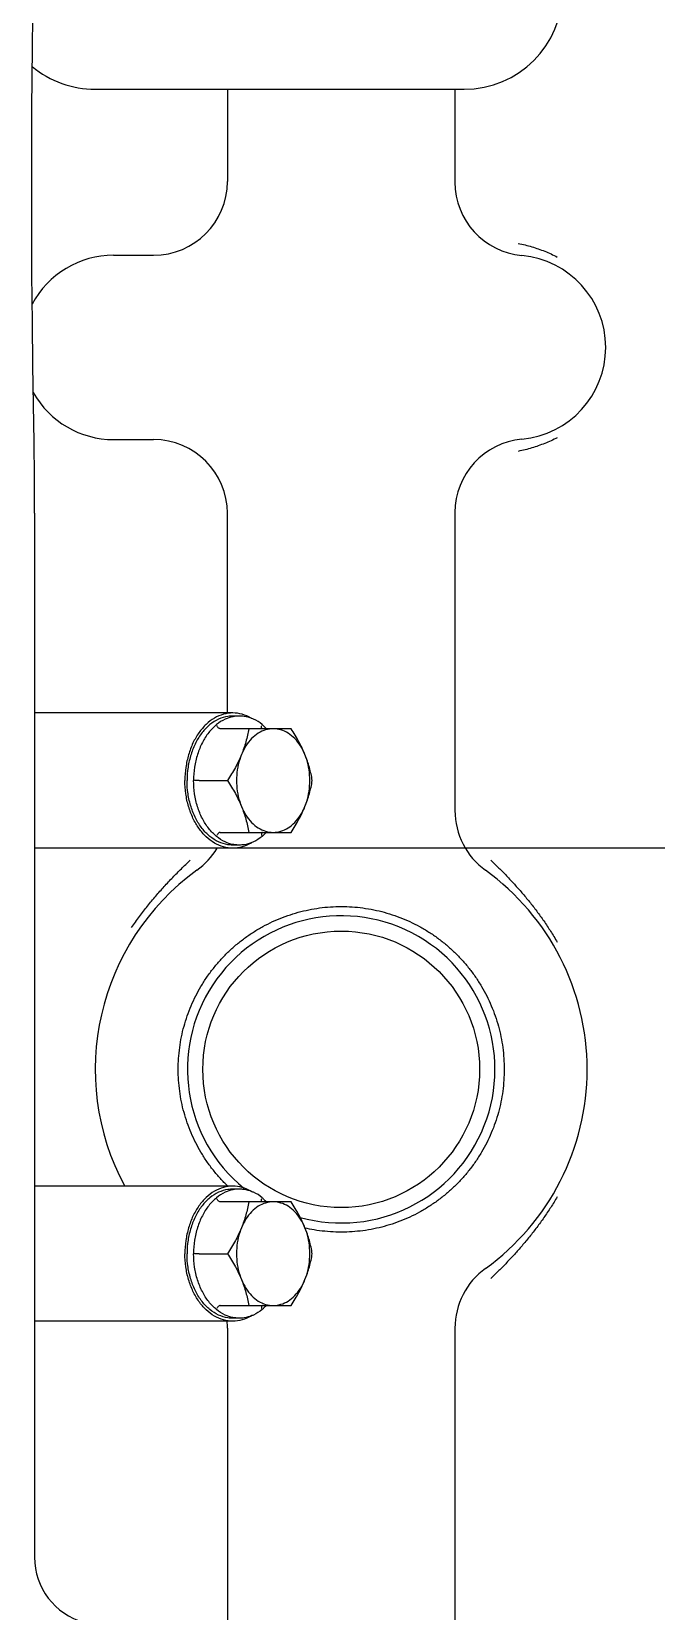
# Model space of a CAD drawing. Header units: millimetres. Extents: x 156850 to 204135, y 56350 to 74150.
# Drawn here: x 174569.7 to 174671.2, y 61704.3 to 61961.4 of the extents above; entities that cross this region are included whole.
import ezdxf

# ---------------------------------------------------------------- set-up
doc = ezdxf.new("R2010")
doc.units = ezdxf.units.MM
doc.header["$LTSCALE"] = 150
doc.layers.add('-----33 Equipment', color=5, linetype='Continuous')

# ---------------------------------------------------------------- blocks, each defined once
blk = doc.blocks.new('X-2F-PLAN$0$A$C73FA2420')
at = {"color": 0, "linetype": 'Continuous'}
for p, q in [((2128.73, 1068.14), (1958.83, 1068.14)), ((1997.23, 1035.91), (1997.23, 1068.14)), ((2019.23, 1035.91), (2019.23, 1068.14)), ((2074.23, 963.28), (2074.23, 1068.14)), ((2096.23, 1035.91), (2096.23, 1068.14)), ((2197.73, 1058.28), (2197.73, 998.28)), ((2140.73, 1055.28), (2140.73, 1048.78)), ((2170.73, 1055.28), (2170.73, 1048.78)), ((2008.23, 1041.38), (2008.23, 1036.76)), ((2085.23, 1041.38), (2085.23, 1036.76)), ((1996.12, 1036.78), (1947.73, 1036.78)), ((1999.8, 1037.94), (1999.8, 1026.43)), ((2016.67, 1026.43), (2016.67, 1037.94)), ((2076.8, 1037.94), (2076.8, 1026.43)), ((2093.67, 1026.43), (2093.67, 1037.94)), ((2096.23, 1036.78), (2128.73, 1036.78)), ((2197.73, 1036.78), (2182.73, 1036.78)), ((1997.73, 1034.85), (1997.73, 1035.91)), ((2018.73, 1034.85), (2018.73, 1035.91)), ((2074.73, 1034.85), (2074.73, 1035.91)), ((2095.73, 1034.85), (2095.73, 1035.91)), ((1996.12, 999.78), (1947.62, 999.78)), ((2128.85, 999.78), (2080.35, 999.78)), ((2197.73, 999.78), (2182.62, 999.78))]:
    blk.add_line(p, q, dxfattribs=at)
blk.add_lwpolyline([(2128.73, 1068.14), (2134.51, 1068.16), (2140.37, 1068.22), (2146.38, 1068.31), (2152.78, 1068.41), (2159.79, 1068.5), (2167.61, 1068.58), (2176.08, 1068.61), (2185.11, 1068.61), (2194.61, 1068.57), (2204.5, 1068.5), (2214.71, 1068.39), (2225.17, 1068.27), (2235.64, 1068.14)], dxfattribs=at)
blk.add_circle((2038.23, 1018.28), 22.5, dxfattribs=at)
for centre, radius, start, end in [((1958.83, 1057.14), 11, 90, 164.4101), ((2155.73, 1055.28), 15, 119.3891, 180), ((2155.73, 1055.28), 15, 360, 62.0981), ((2213.73, 1058.28), 16, 140.1937, 180), ((2038.23, 1018.28), 40, 35.9117, 118.3723), ((2128.73, 1048.78), 12, 270, 0), ((2182.73, 1048.78), 12, 180, 270), ((2038.23, 1018.28), 25, 164.454, 140.7462), ((2080.35, 1048.78), 12, 215.9117, 239.3426), ((1996.12, 1048.78), 12, 270, 275.3387), ((1996.12, 987.78), 12, 35.9117, 90), ((2080.35, 987.78), 12, 90, 144.0883), ((2128.85, 987.78), 12, 5.3128, 90), ((2182.62, 987.78), 12, 90, 174.6872), ((2213.73, 998.28), 16, 180, 0), ((2038.23, 1018.28), 40, 215.9117, 324.0883), ((2155.73, 990.28), 15, 185.3128, 354.6872)]:
    blk.add_arc(centre, radius, start, end, dxfattribs=at)
for points, start_tangent, end_tangent in [([(2061.3, 1052.38), (2063.1, 1051.1), (2064.81, 1049.78), (2066.44, 1048.43), (2067.99, 1047.06), (2069.47, 1045.67), (2070.89, 1044.27), (2072.25, 1042.86)], (0.826591, -0.562803), (0.6861, -0.727508)), ([(2019.23, 1036.75), (2020.46, 1037.93), (2021.81, 1039.07), (2023.24, 1040.13), (2024.73, 1041.08), (2026.28, 1041.93), (2027.89, 1042.67), (2029.54, 1043.31), (2031.23, 1043.84), (2032.96, 1044.25), (2034.7, 1044.54), (2036.46, 1044.72), (2038.23, 1044.78)], (0.697032, 0.71704), (1, 0)), ([(2038.23, 1044.78), (2040, 1044.72), (2041.77, 1044.54), (2043.51, 1044.25), (2045.24, 1043.84), (2046.93, 1043.31), (2048.58, 1042.67), (2050.19, 1041.93), (2051.74, 1041.08), (2053.23, 1040.13), (2054.66, 1039.07), (2056.01, 1037.93), (2057.28, 1036.7), (2058.47, 1035.39), (2059.57, 1034), (2060.57, 1032.54), (2061.47, 1031.01), (2062.27, 1029.43), (2062.96, 1027.8), (2063.54, 1026.13), (2064.01, 1024.42), (2064.36, 1022.69), (2064.6, 1020.93), (2064.72, 1019.16), (2064.72, 1017.39), (2064.6, 1015.63), (2064.36, 1013.87), (2064.01, 1012.13), (2063.54, 1010.43), (2062.96, 1008.75), (2062.27, 1007.12), (2061.47, 1005.54), (2060.57, 1004.02), (2059.57, 1002.56), (2058.47, 1001.17), (2057.28, 999.86), (2056.01, 998.62), (2054.66, 997.48), (2053.23, 996.43), (2051.74, 995.48), (2050.19, 994.63), (2048.58, 993.88), (2046.93, 993.24), (2045.24, 992.72), (2043.51, 992.31), (2041.77, 992.01), (2040, 991.84), (2038.23, 991.78)], (1, 0), (-1, 0.000003)), ([(1997.23, 1035.91), (1997.45, 1037.43), (1998.07, 1038.89), (1999.09, 1040.24), (2000.46, 1041.41), (2002.12, 1042.38), (2004.02, 1043.1), (2006.09, 1043.54), (2008.23, 1043.69)], (0, 1), (1, 0)), ([(1997.73, 1035.91), (1997.79, 1036.69), (1998.25, 1038.21), (1999.14, 1039.63), (2000.43, 1040.88), (2002.06, 1041.92), (2003.96, 1042.7), (2006.05, 1043.18), (2008.23, 1043.34)], (0, 1), (1, 0)), ([(1997.83, 1035.88), (1998.25, 1037.15), (1999.14, 1038.57), (2000.43, 1039.82), (2002.06, 1040.86), (2003.96, 1041.64), (2006.05, 1042.12), (2008.23, 1042.28)], (0.1942, 0.980962), (1, 0)), ([(2019.23, 1035.91), (2019.02, 1037.43), (2018.4, 1038.89), (2017.38, 1040.24), (2016.01, 1041.41), (2014.35, 1042.38), (2012.44, 1043.1), (2010.38, 1043.54), (2008.23, 1043.69)], (0, 1), (-1, 0)), ([(2018.73, 1035.91), (2018.68, 1036.69), (2018.22, 1038.21), (2017.33, 1039.63), (2016.04, 1040.88), (2014.41, 1041.92), (2012.5, 1042.7), (2010.42, 1043.18), (2008.23, 1043.34)], (0, 1), (-1, 0)), ([(2018.63, 1035.88), (2018.22, 1037.15), (2017.33, 1038.57), (2016.04, 1039.82), (2014.41, 1040.86), (2012.5, 1041.64), (2010.42, 1042.12), (2008.23, 1042.28)], (-0.1942, 0.980962), (-1, 0)), ([(2008.23, 1041.38), (2008.23, 1041.57), (2008.23, 1041.78), (2008.23, 1041.98), (2008.23, 1042.15)], (0, 1), (0, 1)), ([(2074.23, 1035.91), (2074.45, 1037.43), (2075.07, 1038.89), (2076.09, 1040.24), (2077.46, 1041.41), (2079.12, 1042.38), (2081.02, 1043.1), (2083.09, 1043.54), (2085.23, 1043.69)], (0, 1), (1, 0)), ([(2074.73, 1035.91), (2074.79, 1036.69), (2075.25, 1038.21), (2076.14, 1039.63), (2077.43, 1040.88), (2079.06, 1041.92), (2080.96, 1042.7), (2083.05, 1043.18), (2085.23, 1043.34)], (0, 1), (1, 0)), ([(2074.83, 1035.88), (2075.25, 1037.15), (2076.14, 1038.57), (2077.43, 1039.82), (2079.06, 1040.86), (2080.96, 1041.64), (2083.05, 1042.12), (2085.23, 1042.28)], (0.1942, 0.980962), (1, 0)), ([(2096.23, 1035.91), (2096.02, 1037.43), (2095.4, 1038.89), (2094.38, 1040.24), (2093.01, 1041.41), (2091.35, 1042.38), (2089.44, 1043.1), (2087.38, 1043.54), (2085.23, 1043.69)], (0, 1), (-1, 0)), ([(2095.73, 1035.91), (2095.68, 1036.69), (2095.22, 1038.21), (2094.33, 1039.63), (2093.04, 1040.88), (2091.41, 1041.92), (2089.5, 1042.7), (2087.42, 1043.18), (2085.23, 1043.34)], (0, 1), (-1, 0)), ([(2095.63, 1035.88), (2095.22, 1037.15), (2094.33, 1038.57), (2093.04, 1039.82), (2091.41, 1040.86), (2089.5, 1041.64), (2087.42, 1042.12), (2085.23, 1042.28)], (-0.1942, 0.980962), (-1, 0)), ([(2085.23, 1041.38), (2085.23, 1041.57), (2085.23, 1041.78), (2085.23, 1041.98), (2085.23, 1042.15)], (0, 1), (0, 1)), ([(1999.8, 1037.94), (1999.76, 1038.11), (1999.64, 1038.27), (1999.48, 1038.4), (1999.3, 1038.5)], (0, 1), (-0.92582, 0.377964)), ([(2008.23, 1036.76), (2007.17, 1036.1), (2006.11, 1035.49), (2005.06, 1034.96), (2004.02, 1034.5)], (-0.84076, -0.541408), (-0.92582, -0.377964)), ([(2012.45, 1034.5), (2011.41, 1034.96), (2010.36, 1035.49), (2009.3, 1036.1), (2008.23, 1036.76)], (-0.92582, 0.377964), (-0.84076, 0.541408)), ([(2016.67, 1037.94), (2016.71, 1038.11), (2016.83, 1038.27), (2016.99, 1038.4), (2017.17, 1038.5)], (0, 1), (0.92582, 0.377964)), ([(2076.8, 1037.94), (2076.76, 1038.11), (2076.64, 1038.27), (2076.48, 1038.4), (2076.3, 1038.5)], (0, 1), (-0.92582, 0.377964)), ([(2085.23, 1036.76), (2084.17, 1036.1), (2083.11, 1035.49), (2082.06, 1034.96), (2081.02, 1034.5)], (-0.84076, -0.541408), (-0.92582, -0.377964)), ([(2089.45, 1034.5), (2088.41, 1034.96), (2087.36, 1035.49), (2086.3, 1036.1), (2085.23, 1036.76)], (-0.92582, 0.377964), (-0.84076, 0.541408)), ([(2093.67, 1037.94), (2093.71, 1038.11), (2093.83, 1038.27), (2093.99, 1038.4), (2094.17, 1038.5)], (0, 1), (0.92582, 0.377964)), ([(1998.16, 1032.79), (1998.07, 1032.94), (1997.45, 1034.4), (1997.23, 1035.91)], (-0.527024, 0.84985), (0, 1)), ([(1997.73, 1034.85), (1997.79, 1035.63), (1997.83, 1035.88)], (0, 1), (0.1942, 0.980962)), ([(1998.15, 1032.79), (1997.79, 1034.08), (1997.73, 1034.85)], (-0.378535, 0.925587), (0, 1)), ([(2004.02, 1034.5), (2002.6, 1033.77), (2001.41, 1032.84), (2000.53, 1031.76), (1999.98, 1030.57), (1999.8, 1029.34)], (-0.92582, -0.377964), (0, -1)), ([(2004.02, 1034.5), (2002.98, 1034.11), (2001.93, 1033.79), (2000.87, 1033.52), (1999.8, 1033.31)], (-0.92582, -0.377964), (-0.985438, -0.170033)), ([(2012.45, 1034.5), (2010.84, 1035.01), (2009.12, 1035.27), (2007.35, 1035.27), (2005.63, 1035.01), (2004.02, 1034.5)], (-0.92582, 0.377964), (-0.92582, -0.377964)), ([(2016.67, 1029.34), (2016.48, 1030.58), (2015.94, 1031.76), (2015.06, 1032.84), (2013.88, 1033.77), (2012.45, 1034.5)], (0, 1), (-0.92582, 0.377964)), ([(2016.67, 1033.31), (2015.6, 1033.52), (2014.54, 1033.79), (2013.49, 1034.11), (2012.45, 1034.5)], (-0.985438, 0.170033), (-0.92582, 0.377964)), ([(2018.31, 1032.79), (2018.4, 1032.94), (2019.02, 1034.4), (2019.23, 1035.91)], (0.527024, 0.84985), (0, 1)), ([(2018.32, 1032.79), (2018.68, 1034.08), (2018.73, 1034.85)], (0.378535, 0.925587), (0, 1)), ([(2018.73, 1034.85), (2018.68, 1035.63), (2018.63, 1035.88)], (0, 1), (-0.1942, 0.980962)), ([(2075.16, 1032.79), (2075.07, 1032.94), (2074.45, 1034.4), (2074.23, 1035.91)], (-0.527024, 0.84985), (0, 1)), ([(2074.73, 1034.85), (2074.79, 1035.63), (2074.83, 1035.88)], (0, 1), (0.1942, 0.980962)), ([(2075.15, 1032.79), (2074.79, 1034.08), (2074.73, 1034.85)], (-0.378535, 0.925587), (0, 1)), ([(2081.02, 1034.5), (2079.6, 1033.77), (2078.41, 1032.84), (2077.53, 1031.76), (2076.98, 1030.57), (2076.8, 1029.34)], (-0.92582, -0.377964), (0, -1)), ([(2081.02, 1034.5), (2079.98, 1034.11), (2078.93, 1033.79), (2077.87, 1033.52), (2076.8, 1033.31)], (-0.92582, -0.377964), (-0.985438, -0.170033)), ([(2089.45, 1034.5), (2087.84, 1035.01), (2086.12, 1035.27), (2084.35, 1035.27), (2082.63, 1035.01), (2081.02, 1034.5)], (-0.92582, 0.377964), (-0.92582, -0.377964)), ([(2093.67, 1029.34), (2093.48, 1030.58), (2092.94, 1031.76), (2092.06, 1032.84), (2090.88, 1033.77), (2089.45, 1034.5)], (0, 1), (-0.92582, 0.377964)), ([(2093.67, 1033.31), (2092.6, 1033.52), (2091.54, 1033.79), (2090.49, 1034.11), (2089.45, 1034.5)], (-0.985438, 0.170033), (-0.92582, 0.377964)), ([(2095.31, 1032.79), (2095.4, 1032.94), (2096.02, 1034.4), (2096.23, 1035.91)], (0.527024, 0.84985), (0, 1)), ([(2095.32, 1032.79), (2095.68, 1034.08), (2095.73, 1034.85)], (0.378535, 0.925587), (0, 1)), ([(2095.73, 1034.85), (2095.68, 1035.63), (2095.63, 1035.88)], (0, 1), (-0.1942, 0.980962)), ([(1999.18, 1031.09), (1999.14, 1031.14), (1998.25, 1032.56), (1998.15, 1032.79)], (-0.639571, 0.768732), (-0.378535, 0.925587)), ([(1999.35, 1030.9), (1999.18, 1031.09)], (-0.664574, 0.747223), (-0.639571, 0.768732)), ([(1999.48, 1031.26), (1999.3, 1031.21)], (-0.989806, -0.142419), (-0.92582, -0.377964)), ([(1999.68, 1031.24), (1999.64, 1031.25), (1999.48, 1031.26)], (-0.926496, 0.376304), (-0.989806, -0.142419)), ([(1999.8, 1031.06), (1999.76, 1031.18), (1999.68, 1031.24)], (0, 1), (-0.926496, 0.376304)), ([(2016.67, 1031.06), (2016.71, 1031.18), (2016.79, 1031.24)], (0, 1), (0.926936, 0.375219)), ([(2016.79, 1031.24), (2016.83, 1031.25), (2016.99, 1031.26)], (0.926936, 0.375219), (0.989806, -0.142419)), ([(2016.99, 1031.26), (2017.17, 1031.21)], (0.989806, -0.142419), (0.92582, -0.377964)), ([(2017.12, 1030.9), (2017.28, 1031.09)], (0.664539, 0.747253), (0.639571, 0.768732)), ([(2017.28, 1031.09), (2017.33, 1031.14), (2018.22, 1032.56), (2018.32, 1032.79)], (0.639571, 0.768732), (0.378535, 0.925587)), ([(2076.18, 1031.09), (2076.14, 1031.14), (2075.25, 1032.56), (2075.15, 1032.79)], (-0.639571, 0.768732), (-0.378535, 0.925587)), ([(2076.35, 1030.9), (2076.18, 1031.09)], (-0.664574, 0.747223), (-0.639571, 0.768732)), ([(2076.48, 1031.26), (2076.3, 1031.21)], (-0.989806, -0.142419), (-0.92582, -0.377964)), ([(2076.68, 1031.24), (2076.64, 1031.25), (2076.48, 1031.26)], (-0.926496, 0.376304), (-0.989806, -0.142419)), ([(2076.8, 1031.06), (2076.76, 1031.18), (2076.68, 1031.24)], (0, 1), (-0.926496, 0.376304)), ([(2093.67, 1031.06), (2093.71, 1031.18), (2093.79, 1031.24)], (0, 1), (0.926936, 0.375219)), ([(2093.79, 1031.24), (2093.83, 1031.25), (2093.99, 1031.26)], (0.926936, 0.375219), (0.989806, -0.142419)), ([(2093.99, 1031.26), (2094.17, 1031.21)], (0.989806, -0.142419), (0.92582, -0.377964)), ([(2094.12, 1030.9), (2094.28, 1031.09)], (0.664539, 0.747253), (0.639571, 0.768732)), ([(2094.28, 1031.09), (2094.33, 1031.14), (2095.22, 1032.56), (2095.32, 1032.79)], (0.639571, 0.768732), (0.378535, 0.925587)), ([(1999.77, 1030.46), (1999.35, 1030.9)], (-0.719955, 0.694021), (-0.664574, 0.747223)), ([(1999.8, 1029.34), (1999.99, 1028.1), (2000.53, 1026.91), (2001.41, 1025.83), (2002.59, 1024.91), (2004.02, 1024.17)], (0, -1), (0.92582, -0.377964)), ([(2012.45, 1024.17), (2013.87, 1024.9), (2015.06, 1025.83), (2015.94, 1026.91), (2016.48, 1028.1), (2016.67, 1029.34)], (0.92582, 0.377964), (0, 1)), ([(2016.7, 1030.46), (2017.12, 1030.9)], (0.719955, 0.694021), (0.664539, 0.747253)), ([(2076.77, 1030.46), (2076.35, 1030.9)], (-0.719955, 0.694021), (-0.664574, 0.747223)), ([(2076.8, 1029.34), (2076.99, 1028.1), (2077.53, 1026.91), (2078.41, 1025.83), (2079.59, 1024.91), (2081.02, 1024.17)], (0, -1), (0.92582, -0.377964)), ([(2089.45, 1024.17), (2090.87, 1024.9), (2092.06, 1025.83), (2092.94, 1026.91), (2093.48, 1028.1), (2093.67, 1029.34)], (0.92582, 0.377964), (0, 1)), ([(2093.7, 1030.46), (2094.12, 1030.9)], (0.719955, 0.694021), (0.664539, 0.747253)), ([(1999.8, 1026.43), (2000.87, 1025.77), (2001.93, 1025.17), (2002.98, 1024.63), (2004.02, 1024.17)], (0.84076, -0.541408), (0.92582, -0.377964)), ([(2012.45, 1024.17), (2013.49, 1024.63), (2014.54, 1025.17), (2015.6, 1025.77), (2016.67, 1026.43)], (0.92582, 0.377964), (0.84076, 0.541408)), ([(2076.8, 1026.43), (2077.87, 1025.77), (2078.93, 1025.17), (2079.98, 1024.63), (2081.02, 1024.17)], (0.84076, -0.541408), (0.92582, -0.377964)), ([(2089.45, 1024.17), (2090.49, 1024.63), (2091.54, 1025.17), (2092.6, 1025.77), (2093.67, 1026.43)], (0.92582, 0.377964), (0.84076, 0.541408)), ([(2004.02, 1024.17), (2005.06, 1023.78), (2006.11, 1023.46), (2007.17, 1023.19), (2008.23, 1022.99)], (0.92582, -0.377964), (0.985438, -0.170033)), ([(2004.02, 1024.17), (2005.63, 1023.67), (2007.35, 1023.41), (2009.12, 1023.41), (2010.84, 1023.67), (2012.45, 1024.17)], (0.92582, -0.377964), (0.92582, 0.377964)), ([(2008.23, 1022.99), (2009.3, 1023.19), (2010.36, 1023.46), (2011.41, 1023.78), (2012.45, 1024.17)], (0.985438, 0.170033), (0.92582, 0.377964)), ([(2038.23, 991.78), (2036.46, 991.84), (2034.7, 992.01), (2032.96, 992.31), (2031.23, 992.72), (2029.54, 993.24), (2027.89, 993.88), (2026.28, 994.63), (2024.73, 995.48), (2023.24, 996.43), (2021.81, 997.48), (2020.46, 998.62), (2019.19, 999.85), (2018, 1001.17), (2016.9, 1002.56), (2015.9, 1004.02), (2014.99, 1005.54), (2014.2, 1007.12), (2013.5, 1008.75), (2012.92, 1010.43), (2012.46, 1012.13), (2012.1, 1013.87), (2011.87, 1015.63), (2011.75, 1017.39), (2011.75, 1019.16), (2011.87, 1020.93), (2012.1, 1022.69), (2012.39, 1024.16)], (-1, 0.000003), (0.221887, 0.975072)), ([(2081.02, 1024.17), (2082.06, 1023.78), (2083.11, 1023.46), (2084.17, 1023.19), (2085.23, 1022.99)], (0.92582, -0.377964), (0.985438, -0.170033)), ([(2081.02, 1024.17), (2082.63, 1023.67), (2084.35, 1023.41), (2086.12, 1023.41), (2087.84, 1023.67), (2089.45, 1024.17)], (0.92582, -0.377964), (0.92582, 0.377964)), ([(2085.23, 1022.99), (2086.3, 1023.19), (2087.36, 1023.46), (2088.41, 1023.78), (2089.45, 1024.17)], (0.985438, 0.170033), (0.92582, 0.377964)), ([(2017.51, 983.16), (2015.77, 984.22), (2014.11, 985.33), (2012.51, 986.48), (2010.98, 987.67), (2009.52, 988.88), (2008.12, 990.12), (2006.77, 991.38), (2005.47, 992.66), (2004.22, 993.98)], (-0.864194, 0.503158), (-0.680538, 0.732713)), ([(2072.25, 993.98), (2071, 992.67), (2069.71, 991.38), (2068.36, 990.13), (2066.97, 988.89), (2065.51, 987.68), (2063.98, 986.49), (2062.38, 985.34), (2060.7, 984.23), (2058.95, 983.16)], (-0.680673, -0.732587), (-0.864329, -0.502927)), ([(2141.03, 983.16), (2140.54, 984.15), (2140.1, 985.18), (2139.71, 986.23), (2139.36, 987.29), (2139.06, 988.38), (2138.81, 989.49)], (-0.468943, 0.883228), (-0.205656, 0.978624)), ([(2172.66, 989.49), (2172.4, 988.38), (2172.1, 987.29), (2171.76, 986.23), (2171.37, 985.18), (2170.93, 984.15), (2170.44, 983.16)], (-0.205769, -0.978601), (-0.468974, -0.883212))]:
    blk.add_spline(points, degree=3, dxfattribs=dict(at, start_tangent=start_tangent, end_tangent=end_tangent))
blk = doc.blocks.new('X-2F-PLAN$0$zw$C47F')
at = {"layer": '-----33 Equipment'}
blk.add_blockref('X-2F-PLAN$0$A$C73FA2420', (2898.05, 848.02), dxfattribs=at)

msp = doc.modelspace()

# ---------------------------------------------------------------- block references
at = {"layer": '-----33 Equipment', "rotation": 90.00000000000001}
msp.add_blockref('X-2F-PLAN$0$zw$C47F', (176486.3, 56856.22), dxfattribs=at)

doc.saveas('drawing.dxf')
